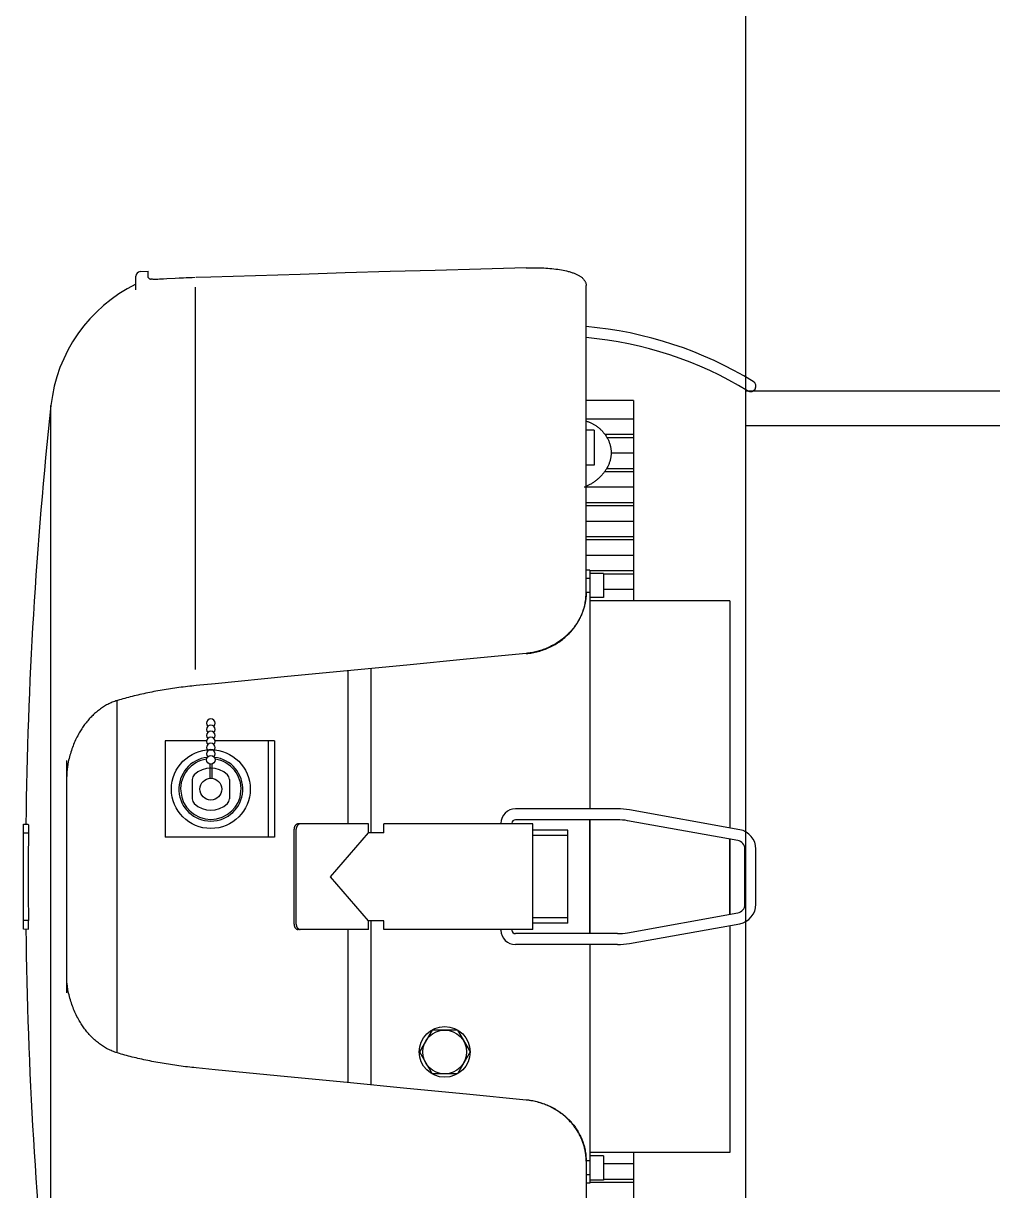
# Model space of a CAD drawing. Header units: millimetres. Extents: x -139278 to 641613, y -260926 to 217780.
# Drawn here: x 234301.2 to 234525.5, y 30451.3 to 30721.4 of the extents above; entities that cross this region are included whole.
import ezdxf

# ---------------------------------------------------------------- set-up
doc = ezdxf.new("R2010")
doc.units = ezdxf.units.MM

msp = doc.modelspace()

# ---------------------------------------------------------------- linework, layer by layer
msp.add_line((234468.385, 28990.722), (234468.385, 30746.392))
at = {"ltscale": 4}
for p, q in [((234327.273, 30659.742), (234327.273, 30662.921)), ((234328.234, 30663.933), (234330.111, 30664.032)), ((234330.111, 30662.689), (234330.111, 30664.032)), ((234341.03, 30571.858), (234341.03, 30660.336)), ((234431.466, 30589.707), (234431.466, 30660.722)), ((234468.385, 30636.343), (234582.685, 30636.343)), ((234307.619, 30523.914), (234307.619, 30632.996)), ((234442.42, 30634.097), (234431.466, 30634.097)), ((234442.42, 30634.097), (234442.42, 30587.767)), ((234442.42, 30629.797), (234431.466, 30629.797)), ((234433.299, 30627.237), (234431.466, 30627.237)), ((234433.299, 30627.237), (234433.299, 30619.129)), ((234468.385, 30628.343), (234582.685, 30628.343)), ((234442.42, 30626.213), (234435.854, 30626.213)), ((234442.42, 30625.497), (234436.31, 30625.497)), ((234442.42, 30621.913), (234437.252, 30621.913)), ((234433.299, 30619.129), (234431.466, 30619.129)), ((234442.42, 30617.613), (234435.712, 30617.613)), ((234442.42, 30618.33), (234436.185, 30618.33)), ((234442.42, 30614.03), (234430.973, 30614.03)), ((234442.42, 30610.446), (234431.466, 30610.446)), ((234442.42, 30609.73), (234431.466, 30609.73)), ((234442.42, 30606.146), (234431.466, 30606.146)), ((234442.42, 30602.563), (234431.466, 30602.563)), ((234442.42, 30601.846), (234431.466, 30601.846)), ((234442.42, 30598.263), (234431.466, 30598.263)), ((234432.285, 30594.862), (234431.466, 30594.862)), ((234432.285, 30594.862), (234432.285, 30587.767)), ((234442.42, 30594.679), (234432.285, 30594.679)), ((234432.285, 30592.936), (234431.466, 30592.936)), ((234435.47, 30594.102), (234432.285, 30594.102)), ((234432.285, 30594.102), (234432.285, 30588.527)), ((234435.47, 30594.102), (234435.47, 30588.527)), ((234442.42, 30593.963), (234435.47, 30593.963)), ((234432.285, 30589.693), (234431.465, 30589.693)), ((234442.42, 30590.379), (234435.47, 30590.379)), ((234435.47, 30588.527), (234432.285, 30588.527)), ((234464.718, 30587.767), (234432.285, 30587.767)), ((234432.285, 30587.767), (234432.285, 30539.622)), ((234464.718, 30587.767), (234464.718, 30535.196)), ((234376.325, 30571.577), (234376.325, 30536.126)), ((234381.608, 30572.091), (234381.608, 30534.099)), ((234322.822, 30564.638), (234322.822, 30483.252)), ((234343.612, 30555.334), (234334.074, 30555.334)), ((234334.074, 30555.334), (234334.074, 30533.036)), ((234359.326, 30555.334), (234345.615, 30555.334)), ((234357.891, 30555.334), (234357.891, 30533.036)), ((234359.326, 30555.334), (234359.326, 30533.036)), ((234311.259, 30523.914), (234311.259, 30550.785)), ((234344.36, 30549.967), (234344.36, 30546.706)), ((234344.867, 30549.967), (234344.867, 30546.706)), ((234340.306, 30546.419), (234340.306, 30541.95)), ((234348.921, 30546.419), (234348.921, 30541.95)), ((234438.709, 30539.622), (234415.102, 30539.622)), ((234466.991, 30534.787), (234441.49, 30539.374)), ((234301.225, 30536.076), (234302.358, 30536.096)), ((234301.225, 30511.751), (234301.225, 30536.076)), ((234381.101, 30536.126), (234364.801, 30536.126)), ((234381.101, 30534.099), (234381.101, 30536.126)), ((234384.648, 30534.099), (234384.648, 30536.126)), ((234419.105, 30536.126), (234384.648, 30536.126)), ((234411.757, 30536.126), (234411.757, 30536.278)), ((234414.291, 30536.126), (234414.291, 30536.278)), ((234438.709, 30537.088), (234415.102, 30537.088)), ((234419.105, 30511.702), (234419.105, 30536.126)), ((234432.285, 30510.739), (234432.285, 30537.088)), ((234432.285, 30537.088), (234432.285, 30510.739)), ((234466.542, 30532.293), (234441.042, 30536.88)), ((234301.225, 30534.049), (234302.405, 30534.07)), ((234359.326, 30533.036), (234334.074, 30533.036)), ((234363.872, 30512.918), (234363.872, 30534.91)), ((234364.372, 30512.918), (234364.372, 30534.91)), ((234372.322, 30523.914), (234381.101, 30534.099)), ((234384.648, 30534.099), (234381.101, 30534.099)), ((234427.212, 30534.656), (234419.105, 30534.656)), ((234427.212, 30533.44), (234419.105, 30533.44)), ((234427.212, 30513.171), (234427.212, 30534.656)), ((234464.718, 30515.206), (234464.718, 30532.621)), ((234464.718, 30532.621), (234464.718, 30515.206)), ((234468.211, 30517.529), (234468.211, 30530.298)), ((234470.744, 30517.529), (234470.744, 30530.298)), ((234307.619, 30414.832), (234307.619, 30523.914)), ((234311.259, 30497.042), (234311.259, 30523.914)), ((234381.101, 30513.729), (234372.322, 30523.914)), ((234302.405, 30513.757), (234301.225, 30513.778)), ((234384.648, 30513.729), (234381.101, 30513.729)), ((234381.101, 30511.702), (234381.101, 30513.729)), ((234381.608, 30513.729), (234381.608, 30475.794)), ((234384.648, 30511.702), (234384.648, 30513.729)), ((234427.212, 30514.387), (234419.105, 30514.387)), ((234441.042, 30510.947), (234466.542, 30515.534)), ((234302.358, 30511.731), (234301.225, 30511.751)), ((234381.101, 30511.702), (234364.801, 30511.702)), ((234376.325, 30511.702), (234376.325, 30476.308)), ((234419.105, 30511.702), (234384.648, 30511.702)), ((234411.757, 30511.55), (234411.757, 30511.702)), ((234414.291, 30511.55), (234414.291, 30511.702)), ((234427.212, 30513.171), (234419.105, 30513.171)), ((234441.49, 30508.454), (234466.991, 30513.041)), ((234464.718, 30512.632), (234464.718, 30460.06)), ((234438.709, 30510.739), (234415.102, 30510.739)), ((234438.709, 30508.205), (234415.102, 30508.205)), ((234432.285, 30508.205), (234432.285, 30460.06)), ((234395.811, 30488.44), (234392.885, 30483.372)), ((234401.662, 30488.44), (234395.811, 30488.44)), ((234401.662, 30488.44), (234404.588, 30483.372)), ((234392.885, 30483.372), (234395.811, 30478.304)), ((234404.588, 30483.372), (234401.662, 30478.304)), ((234401.662, 30478.304), (234395.811, 30478.304)), ((234432.285, 30460.06), (234432.285, 30452.966)), ((234464.718, 30460.06), (234432.285, 30460.06)), ((234442.42, 30460.06), (234442.42, 30413.731)), ((234432.285, 30458.135), (234431.465, 30458.135)), ((234431.466, 30458.12), (234431.466, 30387.105)), ((234435.47, 30459.3), (234432.285, 30459.3)), ((234432.285, 30459.3), (234432.285, 30453.726)), ((234435.47, 30459.3), (234435.47, 30453.726)), ((234442.42, 30457.448), (234435.47, 30457.448)), ((234432.285, 30454.891), (234431.466, 30454.891)), ((234432.285, 30452.966), (234431.466, 30452.966)), ((234435.47, 30453.726), (234432.285, 30453.726)), ((234442.42, 30453.148), (234432.285, 30453.148)), ((234442.42, 30453.865), (234435.47, 30453.865))]:
    msp.add_line(p, q, dxfattribs=at)
for points in [[(234417.587, 30664.832), (234407.055, 30664.536), (234396.559, 30664.236), (234386.1, 30663.932), (234375.679, 30663.623), (234365.295, 30663.31), (234354.949, 30662.993), (234344.641, 30662.671), (234341.214, 30662.563)], [(234417.587, 30664.832), (234418.107, 30664.844), (234418.625, 30664.851), (234419.14, 30664.853), (234419.652, 30664.85), (234420.159, 30664.842), (234420.662, 30664.83), (234421.16, 30664.812), (234421.653, 30664.788), (234422.138, 30664.76), (234422.617, 30664.727), (234423.089, 30664.688), (234423.552, 30664.644), (234424.007, 30664.595), (234424.452, 30664.54), (234424.888, 30664.48), (234425.314, 30664.415), (234425.729, 30664.345), (234426.133, 30664.269), (234426.525, 30664.187), (234426.905, 30664.101), (234427.119, 30664.048), (234427.33, 30663.994), (234427.536, 30663.937), (234427.737, 30663.879), (234427.934, 30663.819), (234428.126, 30663.758), (234428.313, 30663.694), (234428.496, 30663.629), (234428.674, 30663.562), (234428.846, 30663.494), (234429.014, 30663.423), (234429.177, 30663.351), (234429.334, 30663.277), (234429.486, 30663.202), (234429.633, 30663.125), (234429.775, 30663.046), (234429.911, 30662.965), (234430.041, 30662.883), (234430.167, 30662.8), (234430.286, 30662.715), (234430.4, 30662.628), (234430.509, 30662.54), (234430.611, 30662.45), (234430.708, 30662.358), (234430.8, 30662.266), (234430.885, 30662.172), (234430.965, 30662.076), (234431.039, 30661.979), (234431.107, 30661.881), (234431.169, 30661.781), (234431.225, 30661.681), (234431.276, 30661.579), (234431.32, 30661.475), (234431.359, 30661.371), (234431.391, 30661.265), (234431.418, 30661.159), (234431.439, 30661.051), (234431.454, 30660.943), (234431.463, 30660.833), (234431.466, 30660.722)], [(234330.217, 30662.464), (234330.179, 30662.509), (234330.149, 30662.554), (234330.128, 30662.6), (234330.121, 30662.622), (234330.115, 30662.645), (234330.112, 30662.667), (234330.111, 30662.689)], [(234330.217, 30662.464), (234330.252, 30662.429), (234330.291, 30662.396), (234330.335, 30662.363), (234330.384, 30662.332), (234330.438, 30662.303), (234330.496, 30662.275), (234330.559, 30662.25), (234330.626, 30662.229), (234330.698, 30662.211), (234330.775, 30662.197)], [(234340.95, 30662.555), (234340.262, 30662.535), (234339.582, 30662.511), (234338.911, 30662.485), (234338.252, 30662.455), (234337.29, 30662.408), (234336.367, 30662.357), (234334.397, 30662.243), (234333.645, 30662.201), (234333.177, 30662.178), (234332.738, 30662.16), (234332.329, 30662.148), (234332.043, 30662.143), (234331.775, 30662.141), (234331.525, 30662.144), (234331.294, 30662.152), (234331.151, 30662.16), (234331.017, 30662.17), (234330.891, 30662.182), (234330.775, 30662.197)], [(234431.466, 30629.349), (234431.536, 30629.329), (234431.686, 30629.285), (234431.834, 30629.237), (234431.981, 30629.186), (234432.127, 30629.132), (234432.273, 30629.075), (234432.417, 30629.014), (234432.56, 30628.951), (234432.703, 30628.884), (234432.844, 30628.815), (234432.984, 30628.742), (234433.122, 30628.667), (234433.26, 30628.589), (234433.396, 30628.507), (234433.553, 30628.409), (234433.708, 30628.307), (234433.861, 30628.201), (234434.012, 30628.091), (234434.161, 30627.978), (234434.308, 30627.861), (234434.452, 30627.741), (234434.594, 30627.617), (234434.733, 30627.49), (234434.87, 30627.36), (234435.004, 30627.226), (234435.135, 30627.09), (234435.263, 30626.95), (234435.388, 30626.807), (234435.51, 30626.662), (234435.629, 30626.514), (234435.744, 30626.364), (234435.856, 30626.21), (234435.964, 30626.055), (234436.068, 30625.897), (234436.169, 30625.737), (234436.266, 30625.575), (234436.358, 30625.41), (234436.447, 30625.244), (234436.532, 30625.076), (234436.612, 30624.906), (234436.687, 30624.735), (234436.759, 30624.562), (234436.826, 30624.388), (234436.888, 30624.212), (234436.945, 30624.036), (234436.998, 30623.858), (234437.046, 30623.679), (234437.089, 30623.499), (234437.127, 30623.319), (234437.16, 30623.138), (234437.188, 30622.956), (234437.211, 30622.774), (234437.229, 30622.592), (234437.242, 30622.409), (234437.25, 30622.224), (234437.253, 30622.039), (234437.251, 30621.855), (234437.243, 30621.67), (234437.23, 30621.486), (234437.212, 30621.301), (234437.189, 30621.118), (234437.161, 30620.935), (234437.128, 30620.752), (234437.089, 30620.57), (234437.046, 30620.39), (234436.998, 30620.209), (234436.946, 30620.03), (234436.888, 30619.852), (234436.826, 30619.675), (234436.76, 30619.5), (234436.689, 30619.326), (234436.613, 30619.153), (234436.534, 30618.981), (234436.45, 30618.811), (234436.362, 30618.643), (234436.27, 30618.476), (234436.174, 30618.312), (234436.075, 30618.149), (234435.971, 30617.987), (234435.864, 30617.828), (234435.754, 30617.671), (234435.64, 30617.516), (234435.523, 30617.363), (234435.403, 30617.213), (234435.28, 30617.065), (234435.154, 30616.919), (234435.025, 30616.775), (234434.894, 30616.634), (234434.76, 30616.495), (234434.623, 30616.359), (234434.484, 30616.226), (234434.342, 30616.095), (234434.198, 30615.967), (234434.053, 30615.842), (234433.907, 30615.721), (234433.759, 30615.603), (234433.609, 30615.488), (234433.458, 30615.375), (234433.305, 30615.265), (234433.15, 30615.159), (234432.994, 30615.055), (234432.836, 30614.954), (234432.677, 30614.856), (234432.516, 30614.761), (234432.354, 30614.669), (234432.191, 30614.58), (234432.026, 30614.494), (234431.86, 30614.412), (234431.693, 30614.332), (234431.525, 30614.256), (234431.466, 30614.23)], [(234431.466, 30589.707), (234431.464, 30589.478), (234431.457, 30589.25), (234431.447, 30589.021), (234431.432, 30588.792), (234431.413, 30588.563), (234431.39, 30588.334), (234431.363, 30588.105), (234431.331, 30587.877), (234431.296, 30587.648), (234431.256, 30587.42), (234431.212, 30587.192), (234431.164, 30586.965), (234431.111, 30586.738), (234431.055, 30586.512), (234430.994, 30586.287), (234430.929, 30586.062), (234430.861, 30585.838), (234430.788, 30585.615), (234430.711, 30585.392), (234430.63, 30585.171), (234430.545, 30584.951), (234430.455, 30584.732), (234430.362, 30584.514), (234430.265, 30584.297), (234430.164, 30584.082), (234430.059, 30583.868), (234429.95, 30583.655), (234429.838, 30583.444), (234429.721, 30583.234), (234429.601, 30583.027), (234429.477, 30582.82), (234429.349, 30582.616), (234429.217, 30582.413), (234429.082, 30582.212), (234428.943, 30582.014), (234428.801, 30581.817), (234428.655, 30581.622), (234428.506, 30581.429), (234428.353, 30581.239), (234428.196, 30581.051), (234428.002, 30580.825), (234427.803, 30580.603), (234427.599, 30580.385), (234427.39, 30580.171), (234427.177, 30579.96), (234426.959, 30579.753), (234426.736, 30579.55), (234426.509, 30579.351), (234426.278, 30579.157), (234426.043, 30578.966), (234425.804, 30578.78), (234425.561, 30578.599), (234425.313, 30578.422), (234425.062, 30578.249), (234424.808, 30578.081), (234424.55, 30577.918), (234424.288, 30577.76), (234424.023, 30577.607), (234423.755, 30577.458), (234423.484, 30577.315), (234423.21, 30577.177), (234422.932, 30577.043), (234422.652, 30576.915), (234422.37, 30576.793), (234422.085, 30576.675), (234421.797, 30576.564), (234421.507, 30576.457), (234421.215, 30576.356), (234420.921, 30576.26), (234420.625, 30576.17), (234420.328, 30576.086), (234420.028, 30576.007), (234419.727, 30575.934), (234419.425, 30575.867), (234419.121, 30575.806), (234418.816, 30575.75), (234418.51, 30575.7), (234418.203, 30575.656), (234417.896, 30575.617), (234417.587, 30575.585)], [(234417.597, 30575.539), (234417.951, 30575.577), (234418.304, 30575.623), (234418.655, 30575.675), (234419.005, 30575.736), (234419.354, 30575.803), (234419.7, 30575.878), (234420.045, 30575.96), (234420.387, 30576.049), (234420.727, 30576.146), (234421.064, 30576.249), (234421.399, 30576.359), (234421.73, 30576.477), (234422.059, 30576.601), (234422.384, 30576.732), (234422.706, 30576.87), (234423.024, 30577.015), (234423.338, 30577.166), (234423.649, 30577.324), (234423.955, 30577.488), (234424.257, 30577.658), (234424.555, 30577.835), (234424.848, 30578.018), (234425.137, 30578.208), (234425.421, 30578.403), (234425.699, 30578.604), (234425.973, 30578.811), (234426.241, 30579.024), (234426.504, 30579.242), (234426.762, 30579.466), (234427.013, 30579.695), (234427.259, 30579.929), (234427.499, 30580.169), (234427.733, 30580.413), (234427.961, 30580.663), (234428.182, 30580.917), (234428.397, 30581.176), (234428.606, 30581.439), (234428.808, 30581.707), (234429.003, 30581.979), (234429.191, 30582.255), (234429.372, 30582.534), (234429.547, 30582.818), (234429.714, 30583.105), (234429.874, 30583.396), (234430.027, 30583.69), (234430.172, 30583.988), (234430.31, 30584.288), (234430.441, 30584.592), (234430.564, 30584.898), (234430.679, 30585.206), (234430.786, 30585.517), (234430.886, 30585.831), (234430.978, 30586.146), (234431.063, 30586.463), (234431.139, 30586.782), (234431.207, 30587.103), (234431.268, 30587.425), (234431.32, 30587.749), (234431.365, 30588.073), (234431.401, 30588.399), (234431.429, 30588.725), (234431.449, 30589.052), (234431.462, 30589.379), (234431.466, 30589.707)], [(234417.587, 30575.585), (234403.78, 30574.247), (234389.973, 30572.906), (234376.167, 30571.562), (234362.361, 30570.215), (234345.619, 30568.578), (234341.216, 30568.147)], [(234341.216, 30568.147), (234340.716, 30568.097), (234340.216, 30568.044), (234339.717, 30567.99), (234339.219, 30567.933), (234338.722, 30567.874), (234338.225, 30567.813), (234337.729, 30567.75), (234337.235, 30567.685), (234336.742, 30567.618), (234336.25, 30567.548), (234335.759, 30567.477), (234335.27, 30567.403), (234334.783, 30567.327), (234334.298, 30567.25), (234333.814, 30567.17), (234333.333, 30567.088), (234332.853, 30567.005), (234332.376, 30566.919), (234331.901, 30566.832), (234331.428, 30566.742), (234330.958, 30566.651), (234330.491, 30566.558), (234330.026, 30566.462), (234329.564, 30566.365), (234329.105, 30566.267), (234328.649, 30566.166), (234328.196, 30566.064), (234327.747, 30565.96), (234327.301, 30565.854), (234326.858, 30565.746), (234326.418, 30565.637), (234325.983, 30565.526), (234325.551, 30565.413), (234325.123, 30565.299), (234324.698, 30565.184), (234324.278, 30565.066), (234323.862, 30564.947), (234323.45, 30564.827), (234323.043, 30564.705), (234322.639, 30564.582)], [(234322.639, 30564.582), (234322.361, 30564.487), (234322.086, 30564.386), (234321.815, 30564.278), (234321.546, 30564.165), (234321.281, 30564.045), (234321.018, 30563.92), (234320.759, 30563.789), (234320.504, 30563.653), (234320.252, 30563.511), (234320.003, 30563.365), (234319.757, 30563.213), (234319.515, 30563.057), (234319.277, 30562.896), (234319.042, 30562.73), (234318.81, 30562.56), (234318.582, 30562.386), (234318.357, 30562.207), (234318.136, 30562.025), (234317.919, 30561.838), (234317.705, 30561.648), (234317.494, 30561.454), (234317.287, 30561.257), (234317.084, 30561.056), (234316.884, 30560.852), (234316.687, 30560.644), (234316.494, 30560.434), (234316.305, 30560.22), (234316.119, 30560.003), (234315.936, 30559.783), (234315.757, 30559.56), (234315.582, 30559.335), (234315.409, 30559.106), (234315.24, 30558.875), (234315.075, 30558.642), (234314.913, 30558.406), (234314.754, 30558.167), (234314.599, 30557.926), (234314.447, 30557.683), (234314.298, 30557.437), (234314.153, 30557.189), (234313.973, 30556.871), (234313.799, 30556.549), (234313.629, 30556.224), (234313.465, 30555.895), (234313.306, 30555.562), (234313.152, 30555.226), (234313.004, 30554.885), (234312.86, 30554.541), (234312.722, 30554.192), (234312.588, 30553.84), (234312.46, 30553.484), (234312.337, 30553.123), (234312.219, 30552.758), (234312.106, 30552.388), (234311.998, 30552.012), (234311.897, 30551.632), (234311.8, 30551.245), (234311.71, 30550.851), (234311.625, 30550.449), (234311.547, 30550.038), (234311.499, 30549.761), (234311.453, 30549.477), (234311.412, 30549.189), (234311.374, 30548.897), (234311.341, 30548.6), (234311.313, 30548.302), (234311.29, 30548.001), (234311.273, 30547.7), (234311.263, 30547.398), (234311.259, 30547.098)], [(234302.358, 30536.096), (234302.36, 30536.094), (234302.366, 30536.082), (234302.373, 30536.04), (234302.382, 30535.942), (234302.392, 30535.755), (234302.399, 30535.503), (234302.405, 30535.129), (234302.408, 30534.697), (234302.405, 30534.07)], [(234364.801, 30536.126), (234364.755, 30536.124), (234364.71, 30536.12), (234364.664, 30536.113), (234364.619, 30536.102), (234364.575, 30536.089), (234364.531, 30536.073), (234364.488, 30536.055), (234364.445, 30536.033), (234364.404, 30536.009), (234364.363, 30535.982), (234364.323, 30535.953), (234364.285, 30535.921), (234364.248, 30535.886), (234364.212, 30535.85), (234364.177, 30535.811), (234364.144, 30535.77), (234364.113, 30535.726), (234364.083, 30535.681), (234364.055, 30535.634), (234364.029, 30535.585), (234364.004, 30535.535), (234363.982, 30535.483), (234363.961, 30535.43), (234363.943, 30535.375), (234363.926, 30535.319), (234363.912, 30535.263), (234363.9, 30535.205), (234363.89, 30535.147), (234363.882, 30535.088), (234363.877, 30535.029), (234363.873, 30534.969), (234363.872, 30534.91)], [(234365.3, 30536.126), (234365.255, 30536.124), (234365.209, 30536.12), (234365.164, 30536.113), (234365.119, 30536.102), (234365.075, 30536.089), (234365.031, 30536.073), (234364.988, 30536.055), (234364.945, 30536.033), (234364.904, 30536.009), (234364.863, 30535.982), (234364.823, 30535.953), (234364.785, 30535.921), (234364.747, 30535.886), (234364.712, 30535.85), (234364.677, 30535.811), (234364.644, 30535.77), (234364.613, 30535.726), (234364.583, 30535.681), (234364.555, 30535.634), (234364.529, 30535.585), (234364.504, 30535.535), (234364.482, 30535.483), (234364.461, 30535.43), (234364.443, 30535.375), (234364.426, 30535.319), (234364.412, 30535.263), (234364.4, 30535.205), (234364.39, 30535.147), (234364.382, 30535.088), (234364.377, 30535.029), (234364.373, 30534.969), (234364.372, 30534.91)], [(234302.405, 30534.07), (234302.386, 30532.039), (234302.372, 30530.008), (234302.362, 30527.976), (234302.356, 30525.945), (234302.354, 30523.914), (234302.356, 30521.882), (234302.362, 30519.851), (234302.372, 30517.82), (234302.386, 30515.789), (234302.405, 30513.757)], [(234302.358, 30511.731), (234302.36, 30511.733), (234302.366, 30511.745), (234302.373, 30511.787), (234302.382, 30511.885), (234302.392, 30512.072), (234302.399, 30512.324), (234302.405, 30512.698), (234302.408, 30513.131), (234302.405, 30513.757)], [(234363.872, 30512.918), (234363.873, 30512.858), (234363.877, 30512.799), (234363.882, 30512.739), (234363.89, 30512.681), (234363.9, 30512.622), (234363.912, 30512.565), (234363.926, 30512.508), (234363.943, 30512.452), (234363.961, 30512.398), (234363.982, 30512.345), (234364.004, 30512.293), (234364.029, 30512.242), (234364.055, 30512.193), (234364.083, 30512.146), (234364.113, 30512.101), (234364.144, 30512.058), (234364.177, 30512.017), (234364.212, 30511.978), (234364.248, 30511.941), (234364.285, 30511.907), (234364.323, 30511.875), (234364.363, 30511.845), (234364.404, 30511.819), (234364.445, 30511.794), (234364.488, 30511.773), (234364.531, 30511.754), (234364.575, 30511.738), (234364.619, 30511.725), (234364.664, 30511.715), (234364.71, 30511.708), (234364.755, 30511.703), (234364.801, 30511.702)], [(234364.372, 30512.918), (234364.373, 30512.858), (234364.377, 30512.799), (234364.382, 30512.739), (234364.39, 30512.681), (234364.4, 30512.622), (234364.412, 30512.565), (234364.426, 30512.508), (234364.443, 30512.452), (234364.461, 30512.398), (234364.482, 30512.345), (234364.504, 30512.293), (234364.529, 30512.242), (234364.555, 30512.193), (234364.583, 30512.146), (234364.613, 30512.101), (234364.644, 30512.058), (234364.677, 30512.017), (234364.712, 30511.978), (234364.747, 30511.941), (234364.785, 30511.907), (234364.823, 30511.875), (234364.863, 30511.845), (234364.904, 30511.819), (234364.945, 30511.794), (234364.988, 30511.773), (234365.031, 30511.754), (234365.075, 30511.738), (234365.119, 30511.725), (234365.164, 30511.715), (234365.209, 30511.708), (234365.255, 30511.703), (234365.3, 30511.702)], [(234322.639, 30483.245), (234322.361, 30483.34), (234322.086, 30483.441), (234321.815, 30483.549), (234321.546, 30483.663), (234321.281, 30483.782), (234321.018, 30483.907), (234320.759, 30484.038), (234320.504, 30484.174), (234320.252, 30484.316), (234320.003, 30484.463), (234319.757, 30484.614), (234319.515, 30484.771), (234319.277, 30484.932), (234319.042, 30485.097), (234318.81, 30485.267), (234318.582, 30485.442), (234318.357, 30485.62), (234318.136, 30485.803), (234317.919, 30485.989), (234317.705, 30486.179), (234317.494, 30486.373), (234317.287, 30486.57), (234317.084, 30486.771), (234316.884, 30486.976), (234316.687, 30487.183), (234316.494, 30487.394), (234316.305, 30487.608), (234316.119, 30487.825), (234315.936, 30488.044), (234315.757, 30488.267), (234315.582, 30488.493), (234315.409, 30488.721), (234315.24, 30488.952), (234315.075, 30489.185), (234314.913, 30489.422), (234314.754, 30489.66), (234314.599, 30489.901), (234314.447, 30490.145), (234314.298, 30490.39), (234314.153, 30490.639), (234313.973, 30490.957), (234313.799, 30491.278), (234313.629, 30491.603), (234313.465, 30491.932), (234313.306, 30492.265), (234313.152, 30492.602), (234313.004, 30492.942), (234312.86, 30493.287), (234312.722, 30493.635), (234312.588, 30493.987), (234312.46, 30494.344), (234312.337, 30494.704), (234312.219, 30495.07), (234312.106, 30495.44), (234311.998, 30495.815), (234311.897, 30496.196), (234311.8, 30496.583), (234311.71, 30496.977), (234311.625, 30497.378), (234311.547, 30497.789), (234311.499, 30498.067), (234311.453, 30498.35), (234311.412, 30498.638), (234311.374, 30498.931), (234311.341, 30499.227), (234311.313, 30499.526), (234311.29, 30499.826), (234311.273, 30500.127), (234311.263, 30500.429), (234311.259, 30500.73)], [(234341.216, 30479.681), (234340.716, 30479.731), (234340.216, 30479.783), (234339.717, 30479.838), (234339.219, 30479.894), (234338.722, 30479.953), (234338.225, 30480.014), (234337.729, 30480.077), (234337.235, 30480.142), (234336.742, 30480.21), (234336.25, 30480.279), (234335.759, 30480.351), (234335.27, 30480.424), (234334.783, 30480.5), (234334.298, 30480.578), (234333.814, 30480.657), (234333.333, 30480.739), (234332.853, 30480.823), (234332.376, 30480.908), (234331.901, 30480.996), (234331.428, 30481.085), (234330.958, 30481.177), (234330.491, 30481.27), (234330.026, 30481.365), (234329.564, 30481.462), (234329.105, 30481.561), (234328.649, 30481.661), (234328.196, 30481.764), (234327.747, 30481.868), (234327.301, 30481.974), (234326.858, 30482.081), (234326.418, 30482.19), (234325.983, 30482.301), (234325.551, 30482.414), (234325.123, 30482.528), (234324.698, 30482.644), (234324.278, 30482.761), (234323.862, 30482.88), (234323.45, 30483), (234323.043, 30483.122), (234322.639, 30483.245)], [(234341.216, 30479.681), (234341.222, 30479.715), (234341.225, 30479.724), (234341.226, 30479.726)], [(234417.587, 30472.243), (234403.78, 30473.581), (234389.973, 30474.922), (234376.167, 30476.266), (234362.361, 30477.612), (234345.619, 30479.249), (234341.216, 30479.681)], [(234431.466, 30458.12), (234431.464, 30458.349), (234431.457, 30458.578), (234431.447, 30458.806), (234431.432, 30459.035), (234431.413, 30459.264), (234431.39, 30459.493), (234431.363, 30459.722), (234431.331, 30459.951), (234431.296, 30460.179), (234431.256, 30460.407), (234431.212, 30460.635), (234431.164, 30460.862), (234431.111, 30461.089), (234431.055, 30461.315), (234430.994, 30461.541), (234430.929, 30461.765), (234430.861, 30461.99), (234430.788, 30462.213), (234430.711, 30462.435), (234430.63, 30462.656), (234430.545, 30462.876), (234430.455, 30463.096), (234430.362, 30463.314), (234430.265, 30463.53), (234430.164, 30463.746), (234430.059, 30463.96), (234429.95, 30464.172), (234429.838, 30464.383), (234429.721, 30464.593), (234429.601, 30464.801), (234429.477, 30465.007), (234429.349, 30465.212), (234429.217, 30465.414), (234429.082, 30465.615), (234428.943, 30465.814), (234428.801, 30466.011), (234428.655, 30466.205), (234428.506, 30466.398), (234428.353, 30466.589), (234428.196, 30466.777), (234428.002, 30467.002), (234427.803, 30467.224), (234427.599, 30467.442), (234427.39, 30467.657), (234427.177, 30467.867), (234426.959, 30468.074), (234426.736, 30468.277), (234426.509, 30468.476), (234426.278, 30468.671), (234426.043, 30468.861), (234425.804, 30469.047), (234425.561, 30469.229), (234425.313, 30469.406), (234425.062, 30469.578), (234424.808, 30469.746), (234424.55, 30469.909), (234424.288, 30470.067), (234424.023, 30470.221), (234423.755, 30470.369), (234423.484, 30470.513), (234423.21, 30470.651), (234422.932, 30470.784), (234422.652, 30470.912), (234422.37, 30471.035), (234422.085, 30471.152), (234421.797, 30471.264), (234421.507, 30471.37), (234421.215, 30471.471), (234420.921, 30471.567), (234420.625, 30471.657), (234420.328, 30471.741), (234420.028, 30471.82), (234419.727, 30471.893), (234419.425, 30471.96), (234419.121, 30472.022), (234418.816, 30472.078), (234418.51, 30472.128), (234418.203, 30472.172), (234417.896, 30472.21), (234417.587, 30472.243)], [(234417.597, 30472.289), (234417.951, 30472.25), (234418.304, 30472.205), (234418.655, 30472.152), (234419.005, 30472.092), (234419.354, 30472.024), (234419.7, 30471.949), (234420.045, 30471.867), (234420.387, 30471.778), (234420.727, 30471.682), (234421.064, 30471.578), (234421.399, 30471.468), (234421.73, 30471.351), (234422.059, 30471.226), (234422.384, 30471.095), (234422.706, 30470.957), (234423.024, 30470.813), (234423.338, 30470.662), (234423.649, 30470.504), (234423.955, 30470.34), (234424.257, 30470.169), (234424.555, 30469.992), (234424.848, 30469.809), (234425.137, 30469.62), (234425.421, 30469.424), (234425.699, 30469.223), (234425.973, 30469.016), (234426.241, 30468.804), (234426.504, 30468.585), (234426.762, 30468.362), (234427.013, 30468.132), (234427.259, 30467.898), (234427.499, 30467.658), (234427.733, 30467.414), (234427.961, 30467.164), (234428.182, 30466.91), (234428.397, 30466.652), (234428.606, 30466.388), (234428.808, 30466.121), (234429.003, 30465.849), (234429.191, 30465.573), (234429.372, 30465.293), (234429.547, 30465.009), (234429.714, 30464.722), (234429.874, 30464.431), (234430.027, 30464.137), (234430.172, 30463.84), (234430.31, 30463.539), (234430.441, 30463.236), (234430.564, 30462.93), (234430.679, 30462.621), (234430.786, 30462.31), (234430.886, 30461.997), (234430.978, 30461.681), (234431.063, 30461.364), (234431.139, 30461.045), (234431.207, 30460.724), (234431.268, 30460.402), (234431.32, 30460.079), (234431.365, 30459.754), (234431.401, 30459.429), (234431.429, 30459.102), (234431.449, 30458.775), (234431.462, 30458.448), (234431.466, 30458.12)]]:
    msp.add_lwpolyline(points, dxfattribs=at)
for centre, radius in [((234344.613, 30544.185), 9.122), ((234344.613, 30550.949), 1.014), ((234344.613, 30544.185), 2.534), ((234398.737, 30483.372), 5.879), ((234398.737, 30483.372), 5.068)]:
    msp.add_circle(centre, radius, dxfattribs=at)
for centre, radius, start, end in [((234328.287, 30662.921), 1.014, 93, 180), ((234342.887, 30629.178), 35.474, 116.11316, 173.82162), ((234423.881, 30562.851), 88.685, 58.55402, 85.09381), ((234423.881, 30562.851), 86.151, 58.55402, 84.94914), ((234469.486, 30637.431), 1.267, 238.55402, 58.55402), ((235315.276, 30523.914), 1013.544, 173.821605, 179.311862), ((234344.613, 30559.408), 1.014, 315.93045, 224.06955), ((234344.613, 30557.998), 1.014, 315.93045, 224.06955), ((234344.613, 30556.588), 1.014, 315.93045, 224.06955), ((234344.613, 30555.178), 1.014, 315.93045, 224.06955), ((234344.613, 30553.768), 1.014, 315.93045, 224.06955), ((234344.613, 30544.185), 7.399, 96.40211, 270), ((234344.613, 30552.359), 1.014, 315.93045, 224.06955), ((234344.613, 30544.185), 7.399, 270, 83.59789), ((234344.613, 30544.185), 6.993, 98.23125, 270), ((234344.613, 30543.475), 5.574, 46.56746, 133.43254), ((234344.613, 30544.185), 6.993, 270, 81.76875), ((234341.826, 30546.419), 1.52, 133.43254, 180), ((234347.401, 30546.419), 1.52, 0, 46.56746), ((234341.826, 30541.95), 1.52, 180, 226.56746), ((234344.613, 30544.894), 5.574, 226.56746, 313.43254), ((234347.401, 30541.95), 1.52, 313.43254, 0), ((234415.102, 30536.278), 3.344, 90, 180), ((234438.709, 30523.914), 15.708, 79.80259, 90), ((234415.102, 30536.278), 0.811, 90, 180), ((234438.709, 30523.914), 13.175, 79.80259, 90), ((234466.184, 30530.298), 4.56, 0, 79.80259), ((234466.184, 30530.298), 2.027, 0, 79.80259), ((234466.184, 30517.529), 2.027, 280.19741, 0), ((234466.184, 30517.529), 4.56, 280.19741, 0), ((235315.276, 30523.914), 1013.544, 180.688138, 186.178395), ((234415.102, 30511.55), 3.344, 180, 270), ((234415.102, 30511.55), 0.811, 180, 270), ((234438.709, 30523.914), 13.175, 270, 280.19741), ((234438.709, 30523.914), 15.708, 270, 280.19741)]:
    msp.add_arc(centre, radius, start, end, dxfattribs=at)

doc.saveas('drawing.dxf')
